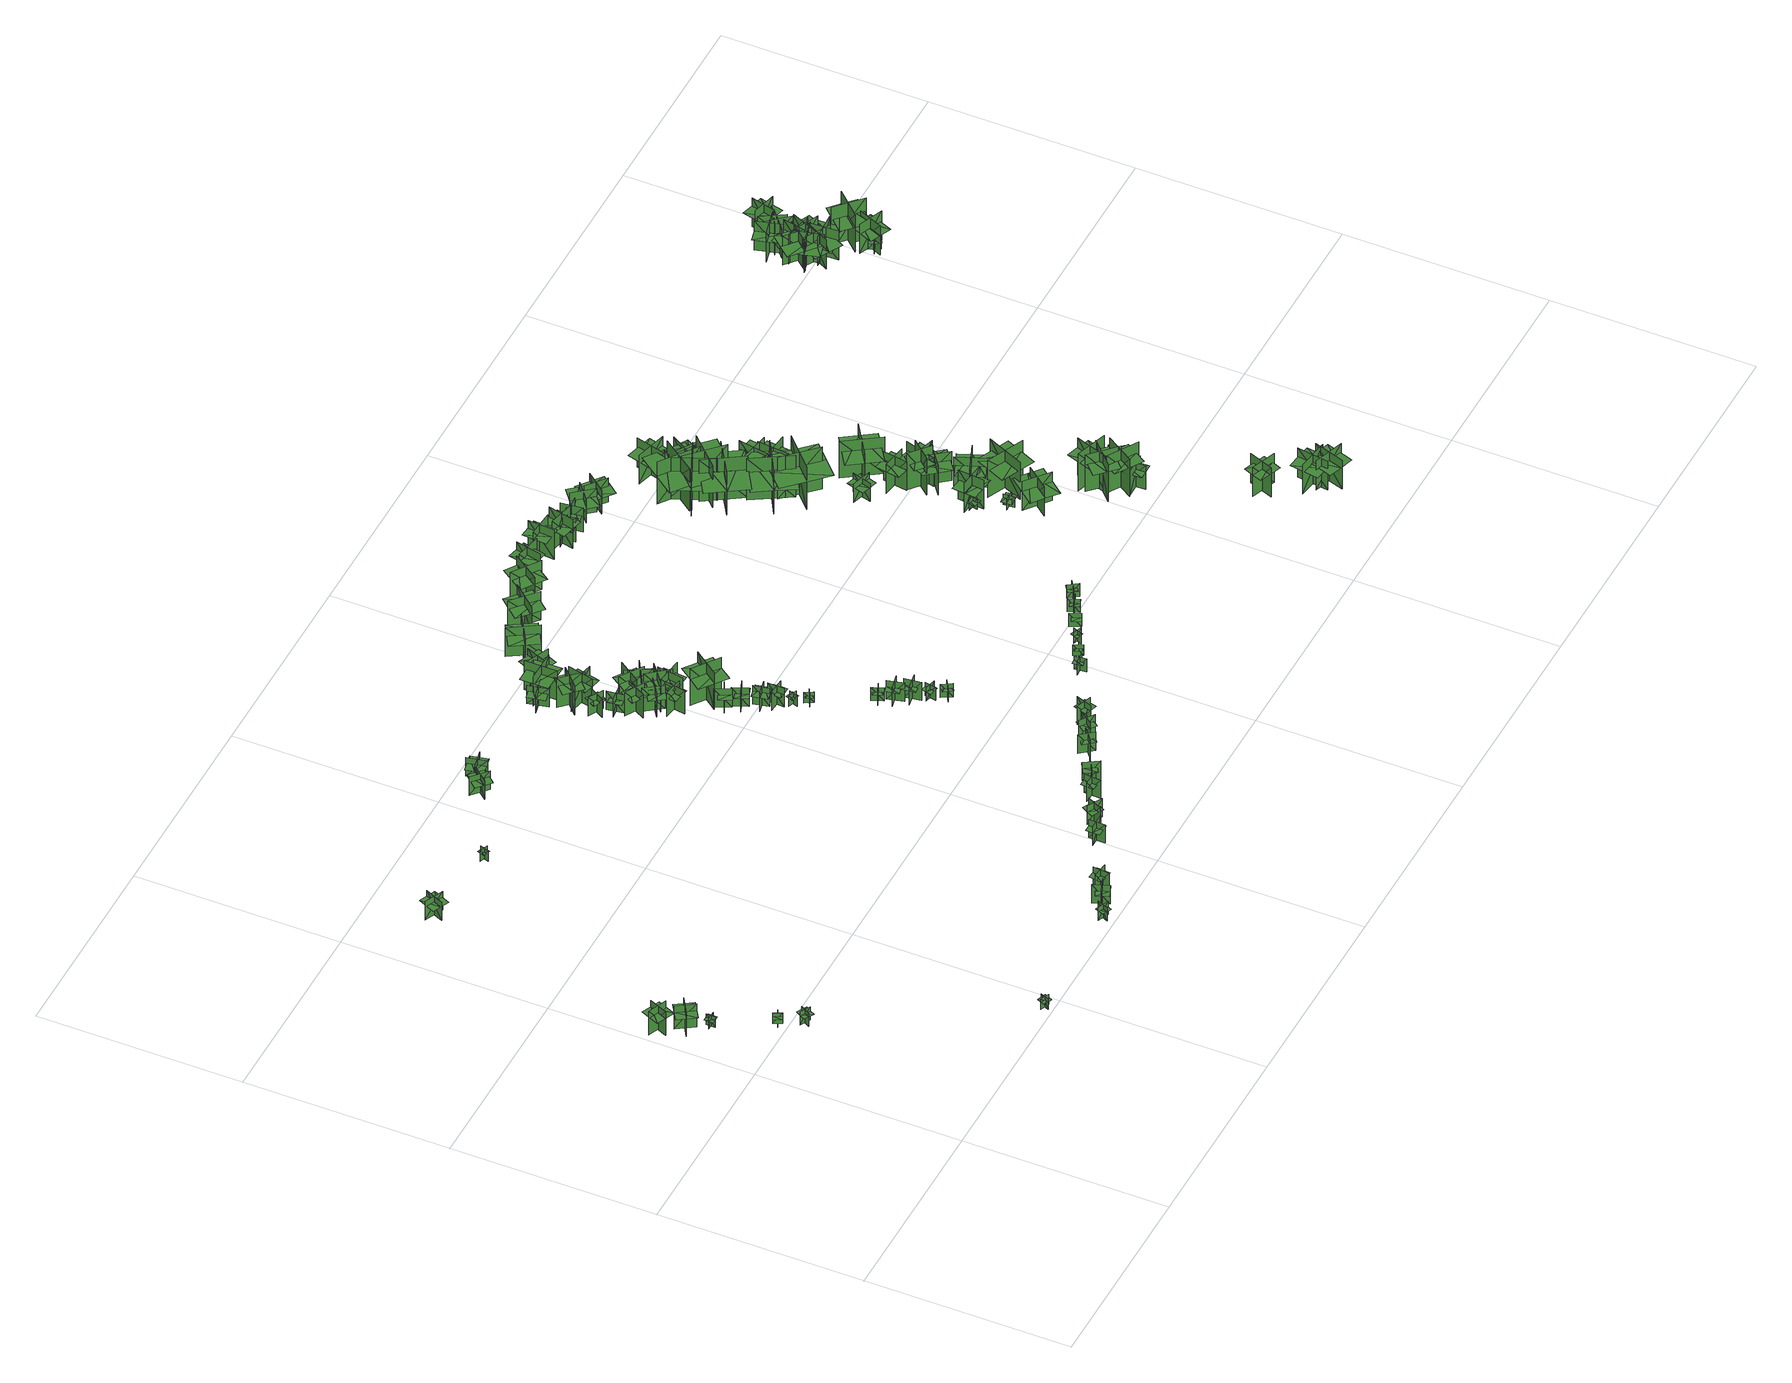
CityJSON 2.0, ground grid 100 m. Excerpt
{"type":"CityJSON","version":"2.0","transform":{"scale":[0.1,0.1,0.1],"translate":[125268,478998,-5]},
"CityObjects":{
"tree1":{"type":"SolitaryVegetationObject","geometry":[{"type":"MultiSurface","lod":"1","boundaries":[[[0,1,2]],[[0,2,3]],[[4,5,6]],[[4,6,7]],[[8,9,10]],[[8,10,11]],[[8,11,12]],[[8,12,13]]]}]},
"tree2":{"type":"SolitaryVegetationObject","geometry":[{"type":"MultiSurface","lod":"1","boundaries":[[[14,15,16]],[[14,16,17]],[[18,19,20]],[[18,20,21]],[[22,23,24]],[[22,24,25]],[[22,25,26]],[[22,26,27]]]}]},
"tree3":{"type":"SolitaryVegetationObject","geometry":[{"type":"MultiSurface","lod":"1","boundaries":[[[28,29,30]],[[28,30,31]],[[32,33,34]],[[32,34,35]],[[36,37,38]],[[36,38,39]],[[36,39,40]],[[36,40,41]]]}]},
"tree4":{"type":"SolitaryVegetationObject","geometry":[{"type":"MultiSurface","lod":"1","boundaries":[[[42,43,44]],[[42,44,45]],[[46,47,48]],[[46,48,49]],[[50,51,52]],[[50,52,53]],[[50,53,54]],[[50,54,55]]]}]},
"tree5":{"type":"SolitaryVegetationObject","geometry":[{"type":"MultiSurface","lod":"1","boundaries":[[[56,57,58]],[[56,58,59]],[[60,61,62]],[[60,62,63]],[[64,65,66]],[[64,66,67]],[[64,67,68]],[[64,68,69]]]}]},
"tree6":{"type":"SolitaryVegetationObject","geometry":[{"type":"MultiSurface","lod":"1","boundaries":[[[70,71,72]],[[70,72,73]],[[74,75,76]],[[74,76,77]],[[78,79,80]],[[78,80,81]],[[78,81,82]],[[78,82,83]]]}]},
"tree7":{"type":"SolitaryVegetationObject","geometry":[{"type":"MultiSurface","lod":"1","boundaries":[[[84,85,86]],[[84,86,87]],[[88,89,90]],[[88,90,91]],[[92,93,94]],[[92,94,95]],[[92,95,96]],[[92,96,97]]]}]},
"tree8":{"type":"SolitaryVegetationObject","geometry":[{"type":"MultiSurface","lod":"1","boundaries":[[[98,99,100]],[[98,100,101]],[[102,103,104]],[[102,104,105]],[[106,107,108]],[[106,108,109]],[[106,109,110]],[[106,110,111]]]}]},
"tree9":{"type":"SolitaryVegetationObject","geometry":[{"type":"MultiSurface","lod":"1","boundaries":[[[112,113,114]],[[112,114,115]],[[116,117,118]],[[116,118,119]],[[120,121,122]],[[120,122,123]],[[120,123,124]],[[120,124,125]]]}]},
"tree10":{"type":"SolitaryVegetationObject","geometry":[{"type":"MultiSurface","lod":"1","boundaries":[[[126,127,128]],[[126,128,129]],[[130,131,132]],[[130,132,133]],[[134,135,136]],[[134,136,137]],[[134,137,138]],[[134,138,139]]]}]},
"tree11":{"type":"SolitaryVegetationObject","geometry":[{"type":"MultiSurface","lod":"1","boundaries":[[[140,141,142]],[[140,142,143]],[[144,145,146]],[[144,146,147]],[[148,149,150]],[[148,150,151]],[[148,151,152]],[[148,152,153]]]}]},
"tree12":{"type":"SolitaryVegetationObject","geometry":[{"type":"MultiSurface","lod":"1","boundaries":[[[154,155,156]],[[154,156,157]],[[158,159,160]],[[158,160,161]],[[162,163,164]],[[162,164,165]],[[162,165,166]],[[162,166,167]]]}]},
"tree13":{"type":"SolitaryVegetationObject","geometry":[{"type":"MultiSurface","lod":"1","boundaries":[[[168,169,170]],[[168,170,171]],[[172,173,174]],[[172,174,175]],[[176,177,178]],[[176,178,179]],[[176,179,180]],[[176,180,181]]]}]},
"tree14":{"type":"SolitaryVegetationObject","geometry":[{"type":"MultiSurface","lod":"1","boundaries":[[[182,183,184]],[[182,184,185]],[[186,187,188]],[[186,188,189]],[[190,191,192]],[[190,192,193]],[[190,193,194]],[[190,194,195]]]}]},
"tree15":{"type":"SolitaryVegetationObject","geometry":[{"type":"MultiSurface","lod":"1","boundaries":[[[196,197,198]],[[196,198,199]],[[200,201,202]],[[200,202,203]],[[204,205,206]],[[204,206,207]],[[204,207,208]],[[204,208,209]]]}]},
"tree16":{"type":"SolitaryVegetationObject","geometry":[{"type":"MultiSurface","lod":"1","boundaries":[[[210,211,212]],[[210,212,213]],[[214,215,216]],[[214,216,217]],[[218,219,220]],[[218,220,221]],[[218,221,222]],[[218,222,223]]]}]},
"tree17":{"type":"SolitaryVegetationObject","geometry":[{"type":"MultiSurface","lod":"1","boundaries":[[[224,225,226]],[[224,226,227]],[[228,229,230]],[[228,230,231]],[[232,233,234]],[[232,234,235]],[[232,235,236]],[[232,236,237]]]}]},
"tree18":{"type":"SolitaryVegetationObject","geometry":[{"type":"MultiSurface","lod":"1","boundaries":[[[238,239,240]],[[238,240,241]],[[242,243,244]],[[242,244,245]],[[246,247,248]],[[246,248,249]],[[246,249,250]],[[246,250,251]]]}]},
"tree19":{"type":"SolitaryVegetationObject","geometry":[{"type":"MultiSurface","lod":"1","boundaries":[[[252,253,254]],[[252,254,255]],[[256,257,258]],[[256,258,259]],[[260,261,262]],[[260,262,263]],[[260,263,264]],[[260,264,265]]]}]},
"tree20":{"type":"SolitaryVegetationObject","geometry":[{"type":"MultiSurface","lod":"1","boundaries":[[[266,267,268]],[[266,268,269]],[[270,271,272]],[[270,272,273]],[[274,275,276]],[[274,276,277]],[[274,277,278]],[[274,278,279]]]}]},
"tree21":{"type":"SolitaryVegetationObject","geometry":[{"type":"MultiSurface","lod":"1","boundaries":[[[280,281,282]],[[280,282,283]],[[284,285,286]],[[284,286,287]],[[288,289,290]],[[288,290,291]],[[288,292,293]],[[288,293,289]]]}]},
"tree22":{"type":"SolitaryVegetationObject","geometry":[{"type":"MultiSurface","lod":"1","boundaries":[[[294,295,296]],[[294,296,297]],[[298,299,300]],[[298,300,301]],[[302,303,304]],[[302,304,305]],[[302,305,306]],[[302,306,307]]]}]},
"tree23":{"type":"SolitaryVegetationObject","geometry":[{"type":"MultiSurface","lod":"1","boundaries":[[[308,309,310]],[[308,310,311]],[[312,313,314]],[[312,314,315]],[[316,317,318]],[[316,318,319]],[[316,320,321]],[[316,321,317]]]}]},
"tree24":{"type":"SolitaryVegetationObject","geometry":[{"type":"MultiSurface","lod":"1","boundaries":[[[322,323,324]],[[322,324,325]],[[326,327,328]],[[326,328,329]],[[330,331,332]],[[330,332,333]],[[330,333,334]],[[330,334,335]]]}]},
"tree25":{"type":"SolitaryVegetationObject","geometry":[{"type":"MultiSurface","lod":"1","boundaries":[[[336,337,338]],[[336,338,339]],[[340,341,342]],[[340,342,343]],[[344,345,346]],[[344,346,347]],[[344,347,348]],[[344,348,349]]]}]},
"tree26":{"type":"SolitaryVegetationObject","geometry":[{"type":"MultiSurface","lod":"1","boundaries":[[[350,351,352]],[[350,352,353]],[[354,355,356]],[[354,356,357]],[[358,359,360]],[[358,360,361]],[[358,361,362]],[[358,362,363]]]}]},
"tree27":{"type":"SolitaryVegetationObject","geometry":[{"type":"MultiSurface","lod":"1","boundaries":[[[364,365,366]],[[364,366,367]],[[368,369,370]],[[368,370,371]],[[372,373,374]],[[372,374,375]],[[372,375,376]],[[372,376,377]]]}]},
"tree28":{"type":"SolitaryVegetationObject","geometry":[{"type":"MultiSurface","lod":"1","boundaries":[[[378,379,380]],[[378,380,381]],[[382,383,384]],[[382,384,385]],[[386,387,388]],[[386,388,389]],[[386,390,391]],[[386,391,387]]]}]},
"tree29":{"type":"SolitaryVegetationObject","geometry":[{"type":"MultiSurface","lod":"1","boundaries":[[[392,393,394]],[[392,394,395]],[[396,397,398]],[[396,398,399]],[[400,401,402]],[[400,402,403]],[[400,404,405]],[[400,405,401]]]}]},
"tree30":{"type":"SolitaryVegetationObject","geometry":[{"type":"MultiSurface","lod":"1","boundaries":[[[406,407,408]],[[406,408,409]],[[410,411,412]],[[410,412,413]],[[414,415,416]],[[414,416,417]],[[414,417,418]],[[414,418,419]]]}]},
"tree31":{"type":"SolitaryVegetationObject","geometry":[{"type":"MultiSurface","lod":"1","boundaries":[[[420,421,422]],[[420,422,423]],[[424,425,426]],[[424,426,427]],[[428,429,430]],[[428,430,431]],[[428,432,433]],[[428,433,429]]]}]},
"tree32":{"type":"SolitaryVegetationObject","geometry":[{"type":"MultiSurface","lod":"1","boundaries":[[[434,435,436]],[[434,436,437]],[[438,439,440]],[[438,440,441]],[[442,443,444]],[[442,444,445]],[[442,446,447]],[[442,447,443]]]}]},
"tree33":{"type":"SolitaryVegetationObject","geometry":[{"type":"MultiSurface","lod":"1","boundaries":[[[448,449,450]],[[448,450,451]],[[452,453,454]],[[452,454,455]],[[456,457,458]],[[456,458,459]],[[456,459,460]],[[456,460,461]]]}]},
"tree34":{"type":"SolitaryVegetationObject","geometry":[{"type":"MultiSurface","lod":"1","boundaries":[[[462,463,464]],[[462,464,465]],[[466,467,468]],[[466,468,469]],[[470,471,472]],[[470,472,473]],[[470,473,474]],[[470,474,475]]]}]},
"tree35":{"type":"SolitaryVegetationObject","geometry":[{"type":"MultiSurface","lod":"1","boundaries":[[[476,477,478]],[[476,478,479]],[[480,481,482]],[[480,482,483]],[[484,485,486]],[[484,486,487]],[[484,487,488]],[[484,488,489]]]}]},
"tree36":{"type":"SolitaryVegetationObject","geometry":[{"type":"MultiSurface","lod":"1","boundaries":[[[490,491,492]],[[490,492,493]],[[494,495,496]],[[494,496,497]],[[498,499,500]],[[498,500,501]],[[498,501,502]],[[498,502,503]]]}]},
"tree37":{"type":"SolitaryVegetationObject","geometry":[{"type":"MultiSurface","lod":"1","boundaries":[[[504,505,506]],[[504,506,507]],[[508,509,510]],[[508,510,511]],[[512,513,514]],[[512,514,515]],[[512,515,516]],[[512,516,517]]]}]},
"tree38":{"type":"SolitaryVegetationObject","geometry":[{"type":"MultiSurface","lod":"1","boundaries":[[[518,519,520]],[[518,520,521]],[[522,523,524]],[[522,524,525]],[[526,527,528]],[[526,528,529]],[[526,529,530]],[[526,530,531]]]}]},
"tree39":{"type":"SolitaryVegetationObject","geometry":[{"type":"MultiSurface","lod":"1","boundaries":[[[532,533,534]],[[532,534,535]],[[536,537,538]],[[536,538,539]],[[540,541,542]],[[540,542,543]],[[540,543,544]],[[540,544,545]]]}]},
"tree40":{"type":"SolitaryVegetationObject","geometry":[{"type":"MultiSurface","lod":"1","boundaries":[[[546,547,548]],[[546,548,549]],[[550,551,552]],[[550,552,553]],[[554,555,556]],[[554,556,557]],[[554,557,558]],[[554,558,559]]]}]},
"tree41":{"type":"SolitaryVegetationObject","geometry":[{"type":"MultiSurface","lod":"1","boundaries":[[[560,561,562]],[[560,562,563]],[[564,565,566]],[[564,566,567]],[[568,569,570]],[[568,570,571]],[[568,571,572]],[[568,572,573]]]}]},
"tree42":{"type":"SolitaryVegetationObject","geometry":[{"type":"MultiSurface","lod":"1","boundaries":[[[574,575,576]],[[574,576,577]],[[578,579,580]],[[578,580,581]],[[582,583,584]],[[582,584,585]],[[582,585,586]],[[582,586,587]]]}]},
"tree43":{"type":"SolitaryVegetationObject","geometry":[{"type":"MultiSurface","lod":"1","boundaries":[[[588,589,590]],[[588,590,591]],[[592,593,594]],[[592,594,595]],[[596,597,598]],[[596,598,599]],[[596,599,600]],[[596,600,601]]]}]},
"tree44":{"type":"SolitaryVegetationObject","geometry":[{"type":"MultiSurface","lod":"1","boundaries":[[[602,603,604]],[[602,604,605]],[[606,607,608]],[[606,608,609]],[[610,611,612]],[[610,612,613]],[[610,613,614]],[[610,614,615]]]}]},
"tree45":{"type":"SolitaryVegetationObject","geometry":[{"type":"MultiSurface","lod":"1","boundaries":[[[616,617,618]],[[616,618,619]],[[620,621,622]],[[620,622,623]],[[624,625,626]],[[624,626,627]],[[624,627,628]],[[624,628,629]]]}]},
"tree46":{"type":"SolitaryVegetationObject","geometry":[{"type":"MultiSurface","lod":"1","boundaries":[[[630,631,632]],[[630,632,633]],[[634,635,636]],[[634,636,637]],[[638,639,640]],[[638,640,641]],[[638,641,642]],[[638,642,643]]]}]},
"tree47":{"type":"SolitaryVegetationObject","geometry":[{"type":"MultiSurface","lod":"1","boundaries":[[[644,645,646]],[[644,646,647]],[[648,649,650]],[[648,650,651]],[[652,653,654]],[[652,654,655]],[[652,655,656]],[[652,656,657]]]}]},
"tree48":{"type":"SolitaryVegetationObject","geometry":[{"type":"MultiSurface","lod":"1","boundaries":[[[658,659,660]],[[658,660,661]],[[662,663,664]],[[662,664,665]],[[666,667,668]],[[666,668,669]],[[666,669,670]],[[666,670,671]]]}]},
"tree49":{"type":"SolitaryVegetationObject","geometry":[{"type":"MultiSurface","lod":"1","boundaries":[[[672,673,674]],[[672,674,675]],[[676,677,678]],[[676,678,679]],[[680,681,682]],[[680,682,683]],[[680,683,684]],[[680,684,685]]]}]},
"tree50":{"type":"SolitaryVegetationObject","geometry":[{"type":"MultiSurface","lod":"1","boundaries":[[[686,687,688]],[[686,688,689]],[[690,691,692]],[[690,692,693]],[[694,695,696]],[[694,696,697]],[[694,697,698]],[[694,698,699]]]}]},
"tree51":{"type":"SolitaryVegetationObject","geometry":[{"type":"MultiSurface","lod":"1","boundaries":[[[700,701,702]],[[700,702,703]],[[704,705,706]],[[704,706,707]],[[708,709,710]],[[708,710,711]],[[708,711,712]],[[708,712,713]]]}]},
"tree52":{"type":"SolitaryVegetationObject","geometry":[{"type":"MultiSurface","lod":"1","boundaries":[[[714,715,716]],[[714,716,717]],[[718,719,720]],[[718,720,721]],[[722,723,724]],[[722,724,725]],[[722,725,726]],[[722,726,727]]]}]},
"tree53":{"type":"SolitaryVegetationObject","geometry":[{"type":"MultiSurface","lod":"1","boundaries":[[[728,729,730]],[[728,730,731]],[[732,733,734]],[[732,734,735]],[[736,737,738]],[[736,738,739]],[[736,740,741]],[[736,741,737]]]}]},
"tree54":{"type":"SolitaryVegetationObject","geometry":[{"type":"MultiSurface","lod":"1","boundaries":[[[742,743,744]],[[742,744,745]],[[746,747,748]],[[746,748,749]],[[750,751,752]],[[750,752,753]],[[750,753,754]],[[750,754,755]]]}]},
"tree55":{"type":"SolitaryVegetationObject","geometry":[{"type":"MultiSurface","lod":"1","boundaries":[[[756,757,758]],[[756,758,759]],[[760,761,762]],[[760,762,763]],[[764,765,766]],[[764,766,767]],[[764,767,768]],[[764,768,769]]]}]},
"tree56":{"type":"SolitaryVegetationObject","geometry":[{"type":"MultiSurface","lod":"1","boundaries":[[[770,771,772]],[[770,772,773]],[[774,775,776]],[[774,776,777]],[[778,779,780]],[[778,780,781]],[[778,782,783]],[[778,783,779]]]}]},
"tree57":{"type":"SolitaryVegetationObject","geometry":[{"type":"MultiSurface","lod":"1","boundaries":[[[784,785,786]],[[784,786,787]],[[788,789,790]],[[788,790,791]],[[792,793,794]],[[792,794,795]],[[792,795,796]],[[792,796,797]]]}]},
"tree58":{"type":"SolitaryVegetationObject","geometry":[{"type":"MultiSurface","lod":"1","boundaries":[[[798,799,800]],[[798,800,801]],[[802,803,804]],[[802,804,805]],[[806,807,808]],[[806,808,809]],[[806,807,810]],[[806,810,811]]]}]},
"tree59":{"type":"SolitaryVegetationObject","geometry":[{"type":"MultiSurface","lod":"1","boundaries":[[[812,813,814]],[[812,814,815]],[[816,817,818]],[[816,818,819]],[[820,821,822]],[[820,822,823]],[[820,821,824]],[[820,824,825]]]}]},
"tree60":{"type":"SolitaryVegetationObject","geometry":[{"type":"MultiSurface","lod":"1","boundaries":[[[826,827,828]],[[826,828,829]],[[830,831,832]],[[830,832,833]],[[834,835,836]],[[834,836,837]],[[834,835,838]],[[834,838,839]]]}]},
"tree61":{"type":"SolitaryVegetationObject","geometry":[{"type":"MultiSurface","lod":"1","boundaries":[[[840,841,842]],[[840,842,843]],[[844,845,846]],[[844,846,847]],[[848,849,850]],[[848,850,851]],[[848,849,852]],[[848,852,853]]]}]},
"tree62":{"type":"SolitaryVegetationObject","geometry":[{"type":"MultiSurface","lod":"1","boundaries":[[[854,855,856]],[[854,856,857]],[[858,859,860]],[[858,860,861]],[[862,863,864]],[[862,864,865]],[[862,865,866]],[[862,866,867]]]}]},
"tree63":{"type":"SolitaryVegetationObject","geometry":[{"type":"MultiSurface","lod":"1","boundaries":[[[868,869,870]],[[868,870,871]],[[872,873,874]],[[872,874,875]],[[876,877,878]],[[876,878,879]],[[876,879,880]],[[876,880,881]]]}]},
"tree64":{"type":"SolitaryVegetationObject","geometry":[{"type":"MultiSurface","lod":"1","boundaries":[[[882,883,884]],[[882,884,885]],[[886,887,888]],[[886,888,889]],[[890,891,892]],[[890,892,893]],[[890,893,894]],[[890,894,895]]]}]},
"tree65":{"type":"SolitaryVegetationObject","geometry":[{"type":"MultiSurface","lod":"1","boundaries":[[[896,897,898]],[[896,898,899]],[[900,901,902]],[[900,902,903]],[[904,905,906]],[[904,906,907]],[[904,907,908]],[[904,908,909]]]}]},
"tree66":{"type":"SolitaryVegetationObject","geometry":[{"type":"MultiSurface","lod":"1","boundaries":[[[910,911,912]],[[910,912,913]],[[914,915,916]],[[914,916,917]],[[918,919,920]],[[918,920,921]],[[918,921,922]],[[918,922,923]]]}]},
"tree67":{"type":"SolitaryVegetationObject","geometry":[{"type":"MultiSurface","lod":"1","boundaries":[[[924,925,926]],[[924,926,927]],[[928,929,930]],[[928,930,931]],[[932,933,934]],[[932,934,935]],[[932,935,936]],[[932,936,937]]]}]},
"tree68":{"type":"SolitaryVegetationObject","geometry":[{"type":"MultiSurface","lod":"1","boundaries":[[[938,939,940]],[[938,940,941]],[[942,943,944]],[[942,944,945]],[[946,947,948]],[[946,948,949]],[[946,949,950]],[[946,950,951]]]}]},
"tree69":{"type":"SolitaryVegetationObject","geometry":[{"type":"MultiSurface","lod":"1","boundaries":[[[952,953,954]],[[952,954,955]],[[956,957,958]],[[956,958,959]],[[960,961,962]],[[960,962,963]],[[960,963,964]],[[960,964,965]]]}]},
"tree70":{"type":"SolitaryVegetationObject","geometry":[{"type":"MultiSurface","lod":"1","boundaries":[[[966,967,968]],[[966,968,969]],[[970,971,972]],[[970,972,973]],[[974,975,976]],[[974,976,977]],[[974,977,978]],[[974,978,979]]]}]},
"tree71":{"type":"SolitaryVegetationObject","geometry":[{"type":"MultiSurface","lod":"1","boundaries":[[[980,981,982]],[[980,982,983]],[[984,985,986]],[[984,986,987]],[[988,989,990]],[[988,990,991]],[[988,991,992]],[[988,992,993]]]}]},
"tree72":{"type":"SolitaryVegetationObject","geometry":[{"type":"MultiSurface","lod":"1","boundaries":[[[994,995,996]],[[994,996,997]],[[998,999,1000]],[[998,1000,1001]],[[1002,1003,1004]],[[1002,1004,1005]],[[1002,1005,1006]],[[1002,1006,1007]]]}]},
"tree73":{"type":"SolitaryVegetationObject","geometry":[{"type":"MultiSurface","lod":"1","boundaries":[[[1008,1009,1010]],[[1008,1010,1011]],[[1012,1013,1014]],[[1012,1014,1015]],[[1016,1017,1018]],[[1016,1018,1019]],[[1016,1019,1020]],[[1016,1020,1021]]]}]},
"tree74":{"type":"SolitaryVegetationObject","geometry":[{"type":"MultiSurface","lod":"1","boundaries":[[[1022,1023,1024]],[[1022,1024,1025]],[[1026,1027,1028]],[[1026,1028,1029]],[[1030,1031,1032]],[[1030,1032,1033]],[[1030,1031,1034]],[[1030,1034,1035]]]}]},
"tree75":{"type":"SolitaryVegetationObject","geometry":[{"type":"MultiSurface","lod":"1","boundaries":[[[1036,1037,1038]],[[1036,1038,1039]],[[1040,1041,1042]],[[1040,1042,1043]],[[1044,1045,1046]],[[1044,1046,1047]],[[1044,1047,1048]],[[1044,1048,1049]]]}]},
"tree76":{"type":"SolitaryVegetationObject","geometry":[{"type":"MultiSurface","lod":"1","boundaries":[[[1050,1051,1052]],[[1050,1052,1053]],[[1054,1055,1056]],[[1054,1056,1057]],[[1058,1059,1060]],[[1058,1060,1061]],[[1058,1061,1062]],[[1058,1062,1063]]]}]},
"tree77":{"type":"SolitaryVegetationObject","geometry":[{"type":"MultiSurface","lod":"1","boundaries":[[[1064,1065,1066]],[[1064,1066,1067]],[[1068,1069,1070]],[[1068,1070,1071]],[[1072,1073,1074]],[[1072,1074,1075]],[[1072,1075,1076]],[[1072,1076,1077]]]}]},
"tree78":{"type":"SolitaryVegetationObject","geometry":[{"type":"MultiSurface","lod":"1","boundaries":[[[1078,1079,1080]],[[1078,1080,1081]],[[1082,1083,1084]],[[1082,1084,1085]],[[1086,1087,1088]],[[1086,1088,1089]],[[1086,1089,1090]],[[1086,1090,1091]]]}]},
"tree79":{"type":"SolitaryVegetationObject","geometry":[{"type":"MultiSurface","lod":"1","boundaries":[[[1092,1093,1094]],[[1092,1094,1095]],[[1096,1097,1098]],[[1096,1098,1099]],[[1100,1101,1102]],[[1100,1102,1103]],[[1100,1103,1104]],[[1100,1104,1105]]]}]},
"tree80":{"type":"SolitaryVegetationObject","geometry":[{"type":"MultiSurface","lod":"1","boundaries":[[[1106,1107,1108]],[[1106,1108,1109]],[[1110,1111,1112]],[[1110,1112,1113]],[[1114,1115,1116]],[[1114,1116,1117]],[[1114,1117,1118]],[[1114,1118,1119]]]}]},
"tree81":{"type":"SolitaryVegetationObject","geometry":[{"type":"MultiSurface","lod":"1","boundaries":[[[1120,1121,1122]],[[1120,1122,1123]],[[1124,1125,1126]],[[1124,1126,1127]],[[1128,1129,1130]],[[1128,1130,1131]],[[1128,1131,1132]],[[1128,1132,1133]]]}]},
"tree82":{"type":"SolitaryVegetationObject","geometry":[{"type":"MultiSurface","lod":"1","boundaries":[[[1134,1135,1136]],[[1134,1136,1137]],[[1138,1139,1140]],[[1138,1140,1141]],[[1142,1143,1144]],[[1142,1144,1145]],[[1142,1145,1146]],[[1142,1146,1147]]]}]},
"tree83":{"type":"SolitaryVegetationObject","geometry":[{"type":"MultiSurface","lod":"1","boundaries":[[[1148,1149,1150]],[[1148,1150,1151]],[[1152,1153,1154]],[[1152,1154,1155]],[[1156,1157,1158]],[[1156,1158,1159]],[[1156,1159,1160]],[[1156,1160,1161]]]}]},
"tree84":{"type":"SolitaryVegetationObject","geometry":[{"type":"MultiSurface","lod":"1","boundaries":[[[1162,1163,1164]],[[1162,1164,1165]],[[1166,1167,1168]],[[1166,1168,1169]],[[1170,1171,1172]],[[1170,1172,1173]],[[1170,1173,1174]],[[1170,1174,1175]]]}]},
"tree85":{"type":"SolitaryVegetationObject","geometry":[{"type":"MultiSurface","lod":"1","boundaries":[[[1176,1177,1178]],[[1176,1178,1179]],[[1180,1181,1182]],[[1180,1182,1183]],[[1184,1185,1186]],[[1184,1186,1187]],[[1184,1187,1188]],[[1184,1188,1189]]]}]},
"tree86":{"type":"SolitaryVegetationObject","geometry":[{"type":"MultiSurface","lod":"1","boundaries":[[[1190,1191,1192]],[[1190,1192,1193]],[[1194,1195,1196]],[[1194,1196,1197]],[[1198,1199,1200]],[[1198,1200,1201]],[[1198,1202,1203]],[[1198,1203,1199]]]}]},
"tree87":{"type":"SolitaryVegetationObject","geometry":[{"type":"MultiSurface","lod":"1","boundaries":[[[1204,1205,1206]],[[1204,1206,1207]],[[1208,1209,1210]],[[1208,1210,1211]],[[1212,1213,1214]],[[1212,1214,1215]],[[1212,1216,1217]],[[1212,1217,1213]]]}]},
"tree88":{"type":"SolitaryVegetationObject","geometry":[{"type":"MultiSurface","lod":"1","boundaries":[[[1218,1219,1220]],[[1218,1220,1221]],[[1222,1223,1224]],[[1222,1224,1225]],[[1226,1227,1228]],[[1226,1228,1229]],[[1226,1230,1231]],[[1226,1231,1227]]]}]},
"tree89":{"type":"SolitaryVegetationObject","geometry":[{"type":"MultiSurface","lod":"1","boundaries":[[[1232,1233,1234]],[[1232,1234,1235]],[[1236,1237,1238]],[[1236,1238,1239]],[[1240,1241,1242]],[[1240,1242,1243]],[[1240,1244,1245]],[[1240,1245,1241]]]}]},
"tree90":{"type":"SolitaryVegetationObject","geometry":[{"type":"MultiSurface","lod":"1","boundaries":[[[1246,1247,1248]],[[1246,1248,1249]],[[1250,1251,1252]],[[1250,1252,1253]],[[1254,1255,1256]],[[1254,1256,1257]],[[1254,1258,1259]],[[1254,1259,1255]]]}]},
"tree91":{"type":"SolitaryVegetationObject","geometry":[{"type":"MultiSurface","lod":"1","boundaries":[[[1260,1261,1262]],[[1260,1262,1263]],[[1264,1265,1266]],[[1264,1266,1267]],[[1268,1269,1270]],[[1268,1270,1271]],[[1268,1271,1272]],[[1268,1272,1273]]]}]},
"tree92":{"type":"SolitaryVegetationObject","geometry":[{"type":"MultiSurface","lod":"1","boundaries":[[[1274,1275,1276]],[[1274,1276,1277]],[[1278,1279,1280]],[[1278,1280,1281]],[[1282,1283,1284]],[[1282,1284,1285]],[[1282,1285,1286]],[[1282,1286,1287]]]}]},
"tree93":{"type":"SolitaryVegetationObject","geometry":[{"type":"MultiSurface","lod":"1","boundaries":[[[1288,1289,1290]],[[1288,1290,1291]],[[1292,1293,1294]],[[1292,1294,1295]],[[1296,1297,1298]],[[1296,1298,1299]],[[1296,1299,1300]],[[1296,1300,1301]]]}]},
"tree94":{"type":"SolitaryVegetationObject","geometry":[{"type":"MultiSurface","lod":"1","boundaries":[[[1302,1303,1304]],[[1302,1304,1305]],[[1306,1307,1308]],[[1306,1308,1309]],[[1310,1311,1312]],[[1310,1312,1313]],[[1310,1313,1314]],[[1310,1314,1315]]]}]},
"tree95":{"type":"SolitaryVegetationObject","geometry":[{"type":"MultiSurface","lod":"1","boundaries":[[[1316,1317,1318]],[[1316,1318,1319]],[[1320,1321,1322]],[[1320,1322,1323]],[[1324,1325,1326]],[[1324,1326,1327]],[[1324,1327,1328]],[[1324,1328,1329]]]}]},
"tree96":{"type":"SolitaryVegetationObject","geometry":[{"type":"MultiSurface","lod":"1","boundaries":[[[1330,1331,1332]],[[1330,1332,1333]],[[1334,1335,1336]],[[1334,1336,1337]],[[1338,1339,1340]],[[1338,1340,1341]],[[1338,1341,1342]],[[1338,1342,1343]]]}]},
"tree97":{"type":"SolitaryVegetationObject","geometry":[{"type":"MultiSurface","lod":"1","boundaries":[[[1344,1345,1346]],[[1344,1346,1347]],[[1348,1349,1350]],[[1348,1350,1351]],[[1352,1353,1354]],[[1352,1354,1355]],[[1352,1355,1356]],[[1352,1356,1357]]]}]},
"tree98":{"type":"SolitaryVegetationObject","geometry":[{"type":"MultiSurface","lod":"1","boundaries":[[[1358,1359,1360]],[[1358,1360,1361]],[[1362,1363,1364]],[[1362,1364,1365]],[[1366,1367,1368]],[[1366,1368,1369]],[[1366,1367,1370]],[[1366,1370,1371]]]}]},
"tree99":{"type":"SolitaryVegetationObject","geometry":[{"type":"MultiSurface","lod":"1","boundaries":[[[1372,1373,1374]],[[1372,1374,1375]],[[1376,1377,1378]],[[1376,1378,1379]],[[1380,1381,1382]],[[1380,1382,1383]],[[1380,1383,1384]],[[1380,1384,1385]]]}]},
"tree100":{"type":"SolitaryVegetationObject","geometry":[{"type":"MultiSurface","lod":"1","boundaries":[[[1386,1387,1388]],[[1386,1388,1389]],[[1390,1391,1392]],[[1390,1392,1393]],[[1394,1395,1396]],[[1394,1396,1397]],[[1394,1397,1398]],[[1394,1398,1399]]]}]},
"tree101":{"type":"SolitaryVegetationObject","geometry":[{"type":"MultiSurface","lod":"1","boundaries":[[[1400,1401,1402]],[[1400,1402,1403]],[[1404,1405,1406]],[[1404,1406,1407]],[[1408,1409,1410]],[[1408,1410,1411]],[[1408,1409,1412]],[[1408,1412,1413]]]}]},
"tree102":{"type":"SolitaryVegetationObject","geometry":[{"type":"MultiSurface","lod":"1","boundaries":[[[1414,1415,1416]],[[1414,1416,1417]],[[1418,1419,1420]],[[1418,1420,1421]],[[1422,1423,1424]],[[1422,1424,1425]],[[1422,1423,1426]],[[1422,1426,1427]]]}]},
"tree103":{"type":"SolitaryVegetationObject","geometry":[{"type":"MultiSurface","lod":"1","boundaries":[[[1428,1429,1430]],[[1428,1430,1431]],[[1432,1433,1434]],[[1432,1434,1435]],[[1436,1437,1438]],[[1436,1438,1439]],[[1436,1439,1440]],[[1436,1440,1441]]]}]},
"tree104":{"type":"SolitaryVegetationObject","geometry":[{"type":"MultiSurface","lod":"1","boundaries":[[[1442,1443,1444]],[[1442,1444,1445]],[[1446,1447,1448]],[[1446,1448,1449]],[[1450,1451,1452]],[[1450,1452,1453]],[[1450,1451,1454]],[[1450,1454,1455]]]}]},
"tree105":{"type":"SolitaryVegetationObject","geometry":[{"type":"MultiSurface","lod":"1","boundaries":[[[1456,1457,1458]],[[1456,1458,1459]],[[1460,1461,1462]],[[1460,1462,1463]],[[1464,1465,1466]],[[1464,1466,1467]],[[1464,1467,1468]],[[1464,1468,1469]]]}]},
"tree106":{"type":"SolitaryVegetationObject","geometry":[{"type":"MultiSurface","lod":"1","boundaries":[[[1470,1471,1472]],[[1470,1472,1473]],[[1474,1475,1476]],[[1474,1476,1477]],[[1478,1479,1480]],[[1478,1480,1481]],[[1478,1479,1482]],[[1478,1482,1483]]]}]},
"tree107":{"type":"SolitaryVegetationObject","geometry":[{"type":"MultiSurface","lod":"1","boundaries":[[[1484,1485,1486]],[[1484,1486,1487]],[[1488,1489,1490]],[[1488,1490,1491]],[[1492,1493,1494]],[[1492,1494,1495]],[[1492,1495,1496]],[[1492,1496,1497]]]}]}
},
"vertices":[
[112,1482,18],[20,1522,18],[20,1522,157],[112,1482,157],[88,1544,18],[48,1453,18],[48,1453,157],[88,1544,157],[88,1544,118],[42,1564,118],[2,1473,118],[48,1453,118],[94,1433,118],[133,1524,118],
[164,1422,19],[80,1369,19],[80,1369,157],[164,1422,157],[99,1437,19],[153,1353,19],[153,1353,157],[99,1437,157],[99,1437,119],[57,1410,119],[111,1326,119],[153,1353,119],[195,1380,119],[141,1464,119],
[163,1299,22],[207,1299,22],[207,1299,83],[163,1299,83],[184,1278,22],[184,1322,22],[184,1322,83],[184,1278,83],[184,1278,66],[206,1278,66],[206,1322,66],[184,1322,66],[162,1322,66],[162,1278,66],
[342,1052,20],[302,1033,20],[302,1033,81],[342,1052,81],[314,1062,20],[333,1022,20],[333,1022,81],[314,1062,81],[314,1062,64],[294,1053,64],[313,1012,64],[333,1022,64],[353,1031,64],[334,1071,64],
[394,960,19],[366,912,19],[366,912,96],[394,960,96],[358,951,19],[406,923,19],[406,923,96],[358,951,96],[358,951,75],[344,927,75],[392,899,75],[406,923,75],[420,947,75],[372,974,75],
[912,15,20],[930,55,20],[930,55,81],[912,15,81],[940,25,20],[899,43,20],[899,43,81],[940,25,81],[940,25,64],[949,45,64],[908,63,64],[899,43,64],[890,23,64],[931,5,64],
[272,2721,19],[363,2680,19],[363,2680,128],[272,2721,128],[298,2654,19],[339,2746,19],[339,2746,128],[298,2654,128],[300,2658,98],[340,2640,98],[377,2724,98],[337,2742,98],[297,2760,98],[260,2676,98],
[761,2651,17],[717,2666,17],[717,2666,79],[761,2651,79],[748,2677,17],[748,2677,79],[732,2633,79],[732,2633,17],[748,2677,59],[729,2684,59],[717,2649,59],[735,2642,59],[754,2636,59],[766,2671,59],
[1527,62,18],[1580,39,18],[1580,39,95],[1527,62,95],[1541,27,18],[1541,27,95],[1564,80,95],[1564,80,18],[1541,27,71],[1563,17,71],[1582,60,71],[1559,70,71],[1537,79,71],[1519,37,71],
[1597,81,19],[1673,110,19],[1673,110,127],[1597,81,127],[1645,60,19],[1645,60,127],[1616,136,127],[1616,136,19],[1645,60,93],[1676,72,93],[1653,133,93],[1621,121,93],[1590,108,93],[1613,48,93],
[1757,140,17],[1676,149,17],[1676,149,126],[1757,140,126],[1724,180,17],[1724,180,126],[1715,99,126],[1715,99,17],[1724,180,92],[1690,184,92],[1683,119,92],[1717,116,92],[1751,112,92],[1758,177,92],
[1083,2892,17],[1158,2825,17],[1158,2825,126],[1083,2892,126],[1088,2820,17],[1154,2895,17],[1154,2895,126],[1088,2820,126],[1090,2823,96],[1123,2794,96],[1184,2863,96],[1152,2892,96],[1119,2921,96],[1058,2853,96],
[1191,2960,15],[1212,2862,15],[1212,2862,124],[1191,2960,124],[1153,2899,15],[1251,2920,15],[1251,2920,124],[1153,2899,124],[1157,2900,94],[1166,2857,94],[1256,2877,94],[1247,2920,94],[1238,2962,94],[1148,2943,94],
[1991,329,18],[1991,248,18],[1991,248,126],[1991,329,126],[1954,292,18],[1954,292,126],[2036,292,126],[2036,292,18],[1954,292,92],[1954,258,92],[2019,258,92],[2020,292,92],[2020,326,92],[1955,326,92],
[2116,387,18],[2078,314,18],[2078,314,127],[2116,387,127],[2066,371,18],[2066,371,127],[2138,333,127],[2138,333,18],[2066,371,93],[2050,341,93],[2108,311,93],[2124,341,93],[2139,371,93],[2082,401,93],
[2280,430,19],[2199,437,19],[2199,437,128],[2280,430,128],[2246,470,19],[2246,470,128],[2240,389,128],[2240,389,19],[2246,470,93],[2212,472,93],[2207,408,93],[2241,405,93],[2275,402,93],[2280,467,93],
[2361,499,19],[2292,456,19],[2292,456,127],[2361,499,127],[2311,511,19],[2311,511,127],[2353,441,127],[2353,441,19],[2311,511,93],[2282,493,93],[2316,437,93],[2345,455,93],[2374,473,93],[2340,528,93],
[1836,2600,20],[1765,2639,20],[1765,2639,129],[1836,2600,129],[1822,2650,20],[1822,2650,129],[1782,2579,129],[1782,2579,20],[1822,2650,94],[1792,2666,94],[1760,2609,94],[1790,2593,94],[1820,2577,94],[1851,2634,94],
[1722,2915,21],[1743,2817,21],[1743,2817,129],[1722,2915,129],[1684,2855,21],[1782,2876,21],[1782,2876,129],[1684,2855,129],[1688,2856,99],[1697,2813,99],[1787,2832,99],[1778,2875,99],[1769,2918,99],[1679,2898,99],
[1807,2537,20],[1888,2547,20],[1888,2547,128],[1807,2537,128],[1849,2505,20],[1849,2505,128],[1838,2586,128],[1838,2586,20],[1849,2505,94],[1882,2510,94],[1874,2574,94],[1840,2570,94],[1807,2566,94],[1815,2501,94],
[1749,2696,16],[1841,2787,16],[1841,2787,188],[1749,2696,188],[1851,2696,16],[1760,2788,16],[1760,2788,188],[1851,2696,188],[1756,2704,144],[1841,2787,144],[1805,2824,144],[1720,2740,144],[1792,2667,144],[1877,2751,144],
[1926,2444,18],[1835,2495,18],[1835,2495,158],[1926,2444,158],[1908,2508,18],[1908,2508,158],[1857,2417,158],[1857,2417,18],[1908,2508,114],[1870,2530,114],[1829,2457,114],[1867,2435,114],[1905,2414,114],[1946,2487,114],
[1852,2775,15],[1823,2648,15],[1823,2648,187],[1852,2775,187],[1765,2720,15],[1892,2691,15],[1892,2691,187],[1765,2720,187],[1849,2764,142],[1823,2648,142],[1873,2637,142],[1899,2752,142],[1799,2775,142],[1773,2660,142],
[1887,2366,19],[1972,2426,19],[1972,2426,158],[1887,2366,158],[1953,2355,19],[1953,2355,158],[1893,2440,158],[1893,2440,19],[1953,2355,114],[1988,2380,114],[1940,2448,114],[1905,2423,114],[1869,2398,114],[1917,2330,114],
[2014,2311,19],[1911,2330,19],[1911,2330,158],[2014,2311,158],[1976,2366,19],[1976,2366,158],[1957,2263,158],[1957,2263,19],[1976,2366,114],[1933,2374,114],[1918,2292,114],[1960,2284,114],[2003,2276,114],[2019,2358,114],
[2514,541,18],[2462,604,18],[2462,604,127],[2514,541,127],[2519,593,18],[2519,593,127],[2456,541,127],[2456,541,18],[2519,593,92],[2497,619,92],[2447,578,92],[2468,552,92],[2490,526,92],[2540,567,92],
[1807,2967,14],[1807,2809,14],[1807,2809,185],[1807,2967,185],[1728,2886,14],[1886,2886,14],[1886,2886,185],[1728,2886,185],[1734,2886,138],[1734,2818,138],[1879,2817,138],[1879,2886,138],[1879,2955,138],[1735,2955,138],
[1994,2476,16],[1887,2550,16],[1887,2550,188],[1994,2476,188],[1975,2577,16],[1901,2470,16],[1901,2470,188],[1975,2577,188],[1985,2482,143],[1887,2550,143],[1858,2508,143],[1955,2440,143],[2014,2524,143],[1916,2592,143],
[1929,2366,16],[2030,2448,16],[2030,2448,188],[1929,2366,188],[2031,2356,16],[1949,2457,16],[1949,2457,188],[2031,2356,188],[1937,2373,143],[2030,2448,143],[1997,2488,143],[1905,2413,143],[1970,2333,143],[2062,2408,143],
[2039,2111,19],[2112,2147,19],[2112,2147,128],[2039,2111,128],[2088,2095,19],[2088,2095,128],[2052,2168,128],[2052,2168,19],[2088,2095,93],[2119,2109,93],[2090,2168,93],[2060,2153,93],[2029,2138,93],[2057,2080,93],
[1938,2550,8],[2003,2438,8],[2003,2438,181],[1938,2550,181],[1912,2451,8],[2025,2516,8],[2025,2516,181],[1912,2451,181],[1944,2541,136],[2003,2438,136],[2048,2463,136],[1988,2566,136],[1899,2515,136],[1958,2412,136],
[2000,2294,15],[2017,2423,15],[2017,2423,187],[2000,2294,187],[2081,2358,15],[1952,2374,15],[1952,2374,187],[2081,2358,187],[2002,2305,142],[2017,2423,142],[1966,2430,142],[1951,2312,142],[2053,2299,142],[2067,2417,142],
[2074,2049,19],[2150,2079,19],[2150,2079,128],[2074,2049,128],[2122,2029,19],[2122,2029,128],[2092,2104,128],[2092,2104,19],[2122,2029,94],[2154,2041,94],[2129,2102,94],[2098,2089,94],[2066,2077,94],[2091,2016,94],
[2160,1948,20],[2144,2023,20],[2144,2023,128],[2160,1948,128],[2188,1991,20],[2113,1975,20],[2113,1975,128],[2188,1991,128],[2188,1991,98],[2181,2028,98],[2105,2013,98],[2113,1975,98],[2121,1937,98],[2196,1953,98],
[2047,2163,13],[2139,2287,13],[2139,2287,229],[2047,2163,229],[2149,2178,13],[2025,2270,13],[2025,2270,229],[2149,2178,229],[2149,2178,168],[2195,2240,168],[2071,2332,168],[2025,2270,168],[1979,2208,168],[2103,2115,168],
[2548,640,19],[2613,591,19],[2613,591,128],[2548,640,128],[2556,589,19],[2556,589,128],[2605,654,128],[2605,654,19],[2556,589,94],[2583,568,94],[2622,620,94],[2595,640,94],[2568,661,94],[2529,609,94],
[2182,1890,21],[2186,1971,21],[2186,1971,130],[2182,1890,130],[2221,1925,21],[2221,1925,130],[2139,1929,130],[2139,1929,21],[2221,1925,96],[2222,1959,96],[2157,1962,96],[2156,1928,96],[2154,1894,96],[2219,1891,96],
[2238,1857,22],[2194,1873,22],[2194,1873,84],[2238,1857,84],[2225,1884,22],[2225,1884,84],[2210,1840,84],[2210,1840,22],[2225,1884,64],[2207,1891,64],[2195,1855,64],[2213,1849,64],[2231,1843,64],[2243,1878,64],
[1869,2886,10],[1920,3004,10],[1920,3004,150],[1869,2886,150],[1954,2921,10],[1836,2972,10],[1836,2972,150],[1954,2921,150],[1950,2923,111],[1972,2975,111],[1863,3021,111],[1841,2969,111],[1819,2918,111],[1927,2871,111],
[2264,1783,21],[2242,1824,21],[2242,1824,83],[2264,1783,83],[2273,1812,21],[2273,1812,83],[2231,1790,83],[2231,1790,21],[2273,1812,64],[2264,1829,64],[2231,1811,64],[2240,1794,64],[2249,1777,64],[2282,1794,64],
[2408,1514,18],[2384,1567,18],[2384,1567,95],[2408,1514,95],[2421,1549,18],[2421,1549,95],[2368,1525,95],[2368,1525,18],[2421,1549,71],[2411,1571,71],[2369,1552,71],[2379,1530,71],[2389,1508,71],[2431,1527,71],
[2468,1483,18],[2389,1465,18],[2389,1465,127],[2468,1483,127],[2424,1510,18],[2424,1510,127],[2442,1431,127],[2442,1431,18],[2424,1510,92],[2391,1503,92],[2405,1439,92],[2438,1447,92],[2471,1455,92],[2457,1518,92],
[2659,635,20],[2684,712,20],[2684,712,128],[2659,635,128],[2705,658,20],[2705,658,128],[2628,684,128],[2628,684,20],[2705,658,94],[2716,691,94],[2654,711,94],[2643,679,94],[2633,647,94],[2695,626,94],
[2506,1414,21],[2426,1402,21],[2426,1402,130],[2506,1414,130],[2464,1445,21],[2464,1445,130],[2476,1365,130],[2476,1365,21],[2464,1445,95],[2431,1440,95],[2440,1376,95],[2474,1381,95],[2508,1386,95],[2498,1450,95],
[2512,1365,23],[2501,1308,23],[2501,1308,100],[2512,1365,100],[2481,1345,23],[2481,1345,100],[2538,1333,100],[2538,1333,23],[2481,1345,76],[2476,1321,76],[2522,1312,76],[2527,1335,76],[2532,1359,76],[2486,1369,76],
[1937,3025,12],[2071,3107,12],[2071,3107,183],[1937,3025,183],[2047,3000,12],[1965,3134,12],[1965,3134,183],[2047,3000,183],[2043,3005,135],[2102,3041,135],[2027,3164,135],[1968,3129,135],[1909,3093,135],[1984,2969,135],
[2558,1250,21],[2528,1300,21],[2528,1300,99],[2558,1250,99],[2567,1286,21],[2567,1286,99],[2517,1256,99],[2517,1256,21],[2567,1286,74],[2554,1307,74],[2514,1283,74],[2527,1262,74],[2540,1241,74],[2579,1266,74],
[2136,3088,8],[2240,3207,8],[2240,3207,179],[2136,3088,179],[2248,3097,8],[2130,3201,8],[2130,3201,179],[2248,3097,179],[2244,3102,131],[2289,3154,131],[2180,3248,131],[2134,3197,131],[2089,3145,131],[2198,3050,131],
[2975,827,21],[2917,821,21],[2917,821,99],[2975,827,99],[2946,850,21],[2946,850,99],[2952,792,99],[2952,792,21],[2946,850,74],[2922,848,74],[2927,801,74],[2951,804,74],[2975,806,74],[2970,853,74],
[3041,850,22],[3022,892,22],[3022,892,84],[3041,850,84],[3051,878,22],[3051,878,84],[3009,858,84],[3009,858,22],[3051,878,64],[3043,896,64],[3009,880,64],[3018,862,64],[3026,845,64],[3060,860,64],
[2427,3176,10],[2298,3267,10],[2298,3267,181],[2427,3176,181],[2407,3287,10],[2316,3159,10],[2316,3159,181],[2407,3287,181],[2403,3282,133],[2347,3322,133],[2263,3204,133],[2319,3164,133],[2376,3124,133],[2459,3242,133],
[3122,935,21],[3106,891,21],[3106,891,83],[3122,935,83],[3095,922,21],[3095,922,83],[3139,907,83],[3139,907,21],[3095,922,63],[3089,904,63],[3124,892,63],[3130,910,63],[3137,928,63],[3102,941,63],
[2457,3197,14],[2483,3325,14],[2483,3325,186],[2457,3197,186],[2542,3254,14],[2415,3280,14],[2415,3280,186],[2542,3254,186],[2459,3208,142],[2483,3325,142],[2432,3335,142],[2408,3218,142],[2509,3198,142],[2533,3314,142],
[3173,950,20],[3226,975,20],[3226,975,97],[3173,950,97],[3209,938,20],[3209,938,97],[3184,990,97],[3184,990,20],[3209,938,73],[3231,948,73],[3211,990,73],[3189,980,73],[3167,969,73],[3187,927,73],
[3255,999,20],[3310,1018,20],[3310,1018,97],[3255,999,97],[3289,983,20],[3289,983,97],[3270,1038,97],[3270,1038,20],[3289,983,73],[3312,991,73],[3296,1035,73],[3274,1027,73],[3251,1019,73],[3266,975,73],
[2631,3213,5],[2639,3342,5],[2639,3342,178],[2631,3213,178],[2708,3281,5],[2578,3290,5],[2578,3290,178],[2708,3281,178],[2631,3224,133],[2639,3342,133],[2588,3346,133],[2580,3227,133],[2683,3220,133],[2691,3339,133],
[3384,1069,20],[3337,1036,20],[3337,1036,97],[3384,1069,97],[3347,1075,20],[3347,1075,97],[3381,1028,97],[3381,1028,20],[3347,1075,73],[3328,1061,73],[3355,1023,73],[3375,1038,73],[3394,1052,73],[3367,1089,73],
[2733,3172,1],[2761,3298,1],[2761,3298,173],[2733,3172,173],[2807,3219,1],[2681,3247,1],[2681,3247,173],[2807,3219,173],[2737,3171,116],[2765,3297,116],[2702,3311,116],[2674,3185,116],[2816,3286,116],[2788,3160,116],
[2757,3282,2],[2776,3178,2],[2776,3178,143],[2757,3282,143],[2716,3223,2],[2820,3242,2],[2820,3242,143],[2716,3223,143],[2753,3282,96],[2773,3178,96],[2825,3188,96],[2805,3291,96],[2731,3170,96],[2711,3274,96],
[2892,3237,1],[2787,3223,1],[2787,3223,142],[2892,3237,142],[2835,3280,1],[2849,3176,1],[2849,3176,142],[2835,3280,142],[2892,3240,95],[2787,3226,95],[2794,3174,95],[2899,3188,95],[2781,3269,95],[2886,3283,95],
[2886,3261,3],[2886,3202,3],[2886,3202,81],[2886,3261,81],[2858,3233,3],[2917,3233,3],[2917,3233,81],[2858,3233,81],[2884,3261,55],[2884,3202,55],[2914,3203,55],[2913,3261,55],[2860,3202,55],[2860,3261,55],
[2912,3270,3],[2912,3270,142],[2988,3177,142],[2988,3177,3],[2993,3260,3],[2993,3260,142],[2903,3187,142],[2903,3187,3],[3007,3272,97],[2969,3318,97],[2857,3227,97],[2895,3180,97],[2933,3134,97],[3045,3225,97],
[2986,3151,3],[2986,3151,143],[3061,3244,143],[3061,3244,3],[2979,3232,3],[2979,3232,143],[3069,3159,143],[3069,3159,3],[2965,3243,98],[2927,3196,98],[3039,3105,98],[3077,3152,98],[3115,3199,98],[3003,3290,98],
[3192,2927,8],[3192,2927,256],[3276,2731,256],[3276,2731,8],[3325,2871,8],[3325,2871,256],[3136,2790,256],[3136,2790,8],[3354,2884,175],[3312,2982,175],[3076,2880,175],[3118,2782,175],[3161,2684,175],[3397,2785,175],
[3141,2957,10],[3141,2957,258],[3313,2830,258],[3313,2830,10],[3284,2976,10],[3284,2976,258],[3162,2810,258],[3162,2810,10],[3303,3001,177],[3217,3065,177],[3065,2859,177],[3151,2795,177],[3237,2731,177],[3389,2938,177],
[3347,2617,10],[3347,2617,258],[3233,2798,258],[3233,2798,10],[3207,2651,10],[3207,2651,258],[3381,2762,258],[3381,2762,10],[3180,2635,178],[3237,2544,178],[3454,2681,178],[3397,2772,178],[3339,2862,178],[3123,2725,178],
[3222,2876,12],[3222,2876,260],[3374,2726,260],[3374,2726,12],[3366,2874,12],[3366,2874,260],[3221,2727,260],[3221,2727,12],[3388,2897,179],[3312,2972,179],[3132,2789,179],[3208,2714,179],[3285,2639,179],[3465,2822,179],
[3441,2430,8],[3441,2430,256],[3333,2614,256],[3333,2614,8],[3302,2469,8],[3302,2469,256],[3480,2574,256],[3480,2574,8],[3275,2453,175],[3329,2360,175],[3550,2491,175],[3496,2583,175],[3441,2675,175],[3220,2545,175],
[3387,2350,12],[3387,2350,260],[3541,2498,260],[3541,2498,12],[3392,2494,12],[3392,2494,260],[3536,2346,260],[3536,2346,12],[3370,2517,179],[3293,2442,179],[3472,2258,179],[3549,2332,179],[3625,2407,179],[3447,2591,179],
[3305,3131,26],[3264,2979,26],[3264,2979,197],[3305,3131,197],[3208,3074,26],[3360,3033,26],[3360,3033,197],[3208,3074,197],[3214,3072,149],[3196,3006,149],[3336,2968,149],[3354,3035,149],[3372,3101,149],[3232,3139,149],
[3513,2182,15],[3608,2152,15],[3608,2152,124],[3513,2182,124],[3547,2119,15],[3576,2214,15],[3576,2214,124],[3547,2119,124],[3548,2123,94],[3590,2110,94],[3617,2198,94],[3575,2211,94],[3533,2224,94],[3506,2136,94],
[3272,2964,22],[3406,2882,22],[3406,2882,193],[3272,2964,193],[3300,2855,22],[3382,2990,22],[3382,2990,193],[3300,2855,193],[3303,2861,146],[3362,2825,146],[3437,2948,146],[3379,2984,146],[3320,3020,146],[3244,2897,146],
[3688,1708,7],[3688,1708,69],[3740,1699,69],[3740,1699,7],[3718,1728,7],[3718,1728,69],[3708,1678,69],[3708,1678,7],[3719,1736,49],[3693,1741,49],[3681,1678,49],[3708,1673,49],[3734,1668,49],[3745,1731,49],
[3667,1722,7],[3796,1709,7],[3796,1709,179],[3667,1722,179],[3723,1654,7],[3736,1783,7],[3736,1783,179],[3723,1654,179],[3667,1718,122],[3795,1705,122],[3802,1769,122],[3673,1783,122],[3790,1653,122],[3661,1666,122],
[3788,1590,6],[3788,1590,68],[3792,1537,68],[3792,1537,6],[3815,1566,6],[3815,1566,68],[3763,1563,68],[3763,1563,6],[3823,1567,48],[3821,1593,48],[3757,1589,48],[3759,1563,48],[3760,1536,48],[3824,1540,48],
[3458,2568,21],[3486,2723,21],[3486,2723,192],[3458,2568,192],[3549,2633,21],[3395,2661,21],[3395,2661,192],[3549,2633,192],[3543,2635,145],[3555,2702,145],[3413,2728,145],[3401,2660,145],[3389,2592,145],[3531,2567,145],
[3585,2561,22],[3429,2576,22],[3429,2576,193],[3585,2561,193],[3513,2647,22],[3498,2490,22],[3498,2490,193],[3513,2647,193],[3512,2641,145],[3444,2647,145],[3430,2503,145],[3498,2497,145],[3567,2490,145],[3581,2634,145],
[3790,1501,4],[3790,1501,175],[3904,1408,175],[3904,1408,4],[3889,1509,4],[3889,1509,175],[3800,1399,175],[3800,1399,4],[3903,1526,119],[3845,1572,119],[3734,1435,119],[3792,1389,119],[3849,1343,119],[3960,1480,119],
[3740,2059,21],[3620,2077,21],[3620,2077,191],[3740,2059,191],[3693,2124,21],[3674,2004,21],[3674,2004,191],[3693,2124,191],[3693,2124,143],[3633,2134,143],[3614,2014,143],[3674,2004,143],[3734,1995,143],[3753,2115,143],
[3773,1924,21],[3677,2005,21],[3677,2005,238],[3773,1924,238],[3767,2007,21],[3767,2007,238],[3685,1911,238],[3685,1911,21],[3764,2004,168],[3723,2038,168],[3658,1960,168],[3698,1926,168],[3738,1892,168],[3804,1969,168],
[3731,2136,22],[3620,2303,22],[3620,2303,239],[3731,2136,239],[3758,2277,22],[3591,2166,22],[3591,2166,239],[3758,2277,239],[3751,2272,179],[3702,2345,179],[3549,2243,179],[3598,2170,179],[3647,2097,179],[3800,2200,179],
[3830,1964,23],[3706,1867,23],[3706,1867,194],[3830,1964,194],[3718,1976,23],[3815,1853,23],[3815,1853,194],[3718,1976,194],[3722,1971,146],[3668,1929,146],[3757,1815,146],[3811,1858,146],[3865,1900,146],[3776,2014,146],
[3847,1685,22],[3789,1831,22],[3789,1831,193],[3847,1685,193],[3891,1789,22],[3744,1731,22],[3744,1731,193],[3891,1789,193],[3885,1787,145],[3859,1851,145],[3725,1797,145],[3750,1733,145],[3776,1669,145],[3910,1723,145],
[3788,2057,25],[3743,1906,25],[3743,1906,196],[3788,2057,196],[3690,2003,25],[3841,1958,25],[3841,1958,196],[3690,2003,196],[3696,2001,148],[3676,1935,148],[3815,1893,148],[3835,1959,148],[3854,2025,148],[3716,2067,148],
[3836,1531,20],[3918,1714,20],[3918,1714,238],[3836,1531,238],[3969,1583,20],[3786,1666,20],[3786,1666,238],[3969,1583,238],[3962,1587,177],[3998,1667,177],[3830,1742,177],[3794,1662,177],[3758,1582,177],[3926,1507,177],
[3988,1178,20],[4105,1294,20],[4105,1294,239],[3988,1178,239],[4119,1178,20],[4002,1295,20],[4002,1295,239],[4119,1178,239],[3998,1187,182],[4105,1294,182],[4059,1340,182],[3952,1234,182],[4044,1141,182],[4151,1248,182],
[4175,1119,20],[4035,1207,20],[4035,1207,239],[4175,1119,239],[4145,1246,20],[4057,1106,20],[4057,1106,239],[4145,1246,239],[4163,1126,182],[4035,1207,182],[4000,1152,182],[4128,1071,182],[4198,1181,182],[4070,1262,182],
[4035,1215,18],[4088,1372,18],[4088,1372,237],[4035,1215,237],[4152,1274,18],[3995,1327,18],[3995,1327,237],[4152,1274,237],[4039,1229,180],[4088,1372,180],[4026,1393,180],[3978,1250,180],[4101,1208,180],[4150,1351,180],
[4128,1171,17],[4130,1065,17],[4130,1065,158],[4128,1171,158],[4070,1110,17],[4176,1112,17],[4176,1112,158],[4070,1110,158],[4128,1162,122],[4130,1065,122],[4172,1065,122],[4170,1163,122],[4086,1161,122],[4088,1064,122],
[4415,578,13],[4293,625,13],[4293,625,185],[4415,578,185],[4372,672,13],[4326,551,13],[4326,551,185],[4372,672,185],[4404,582,141],[4293,625,141],[4275,577,141],[4386,535,141],[4423,630,141],[4312,673,141],
[4160,1186,31],[4199,1279,31],[4199,1279,140],[4160,1186,140],[4226,1214,31],[4134,1253,31],[4134,1253,140],[4226,1214,140],[4222,1216,110],[4239,1256,110],[4154,1292,110],[4137,1251,110],[4120,1211,110],[4205,1175,110],
[4396,432,19],[4552,410,19],[4552,410,190],[4396,432,190],[4465,343,19],[4486,499,19],[4486,499,190],[4465,343,189],[4466,349,142],[4534,340,142],[4553,483,142],[4485,493,142],[4417,502,142],[4397,359,142],
[4441,387,23],[4591,338,23],[4591,338,193],[4441,387,193],[4493,287,23],[4542,437,23],[4542,437,193],[4493,287,193],[4495,293,146],[4560,272,146],[4605,409,146],[4540,431,146],[4474,452,146],[4429,315,146],
[4846,3113,37],[4846,3113,208],[4750,3002,208],[4750,3002,37],[4851,3014,37],[4851,3014,208],[4744,3107,208],[4744,3107,37],[4868,3000,152],[4916,3055,152],[4783,3171,152],[4734,3115,152],[4686,3059,152],[4820,2944,152],
[4792,3089,38],[4792,3089,208],[4830,2947,208],[4830,2947,38],[4877,3038,38],[4877,3038,208],[4740,3002,208],[4740,3002,38],[4899,3044,153],[4880,3115,153],[4709,3069,153],[4728,2998,153],[4747,2927,153],[4918,2973,153],
[4896,2951,38],[4896,2951,208],[4767,3021,208],[4767,3021,38],[4801,2925,38],[4801,2925,208],[4868,3050,208],[4868,3050,38],[4790,2906,153],[4855,2871,153],[4939,3026,153],[4874,3061,153],[4809,3096,153],[4725,2941,153],
[4813,3004,37],[4813,3004,208],[4841,3149,208],[4841,3149,37],[4759,3087,37],[4759,3087,208],[4898,3061,208],[4898,3061,37],[4737,3091,152],[4724,3019,152],[4897,2986,152],[4911,3059,152],[4924,3131,152],[4751,3164,152],
[4816,3139,31],[4785,3264,31],[4785,3264,203],[4816,3139,203],[4861,3214,31],[4736,3183,31],[4736,3183,203],[4861,3214,203],[4820,3140,145],[4789,3265,145],[4726,3250,145],[4757,3124,145],[4840,3278,145],[4871,3152,145],
[4877,2901,38],[4877,2901,208],[4869,3047,208],[4869,3047,38],[4804,2968,38],[4804,2968,208],[4946,2976,208],[4946,2976,38],[4783,2967,153],[4787,2894,153],[4963,2903,153],[4959,2977,153],[4955,3050,153],[4778,3041,153],
[4831,2989,38],[4831,2989,209],[4890,3123,209],[4890,3123,38],[4797,3082,38],[4797,3082,209],[4926,3025,209],[4926,3025,38],[4777,3091,153],[4747,3023,153],[4909,2952,153],[4938,3020,153],[4968,3087,153],[4806,3158,153],
[4886,3218,31],[4788,3133,31],[4788,3133,204],[4886,3218,204],[4798,3223,31],[4883,3126,31],[4883,3126,204],[4798,3223,204],[4883,3221,146],[4785,3136,146],[4828,3087,146],[4925,3172,146],[4751,3175,146],[4848,3260,146],
[4882,3151,31],[4817,3262,31],[4817,3262,203],[4882,3151,203],[4904,3236,31],[4793,3170,31],[4793,3170,203],[4904,3236,203],[4886,3153,145],[4820,3264,145],[4765,3231,145],[4830,3120,145],[4865,3291,145],[4931,3180,145],
[5035,2802,35],[4981,2777,35],[4981,2777,117],[5035,2802,117],[4998,2816,35],[5023,2763,35],[5023,2763,117],[4998,2816,117],[4998,2816,94],[4971,2803,94],[4996,2750,94],[5023,2763,94],[5050,2775,94],[5025,2829,94],
[5039,2871,32],[4989,2752,32],[4989,2752,205],[5039,2871,205],[4958,2838,32],[5077,2788,32],[5077,2788,205],[4958,2838,205],[5035,2873,147],[4985,2754,147],[5045,2729,147],[5095,2848,147],[4937,2774,147],[4987,2893,147],
[4847,3290,31],[4965,3260,31],[4965,3260,200],[4847,3290,200],[4888,3220,31],[4917,3338,31],[4917,3338,200],[4888,3220,200],[4888,3220,153],[4947,3205,153],[4976,3323,153],[4917,3338,153],[4858,3353,153],[4829,3235,153],
[5071,2979,32],[4958,2860,32],[4958,2860,251],[5071,2979,251],[4959,2976,32],[5079,2863,32],[5079,2863,251],[4959,2976,251],[5067,2983,178],[4954,2864,178],[5014,2807,178],[5127,2926,178],[4906,2909,178],[5019,3029,178],
[5064,2830,34],[5013,2893,34],[5013,2893,174],[5064,2830,174],[5070,2884,34],[5070,2884,174],[5007,2833,174],[5007,2833,34],[5068,2882,129],[5046,2908,129],[4996,2867,129],[5017,2841,129],[5039,2814,129],[5089,2856,129]
]}
